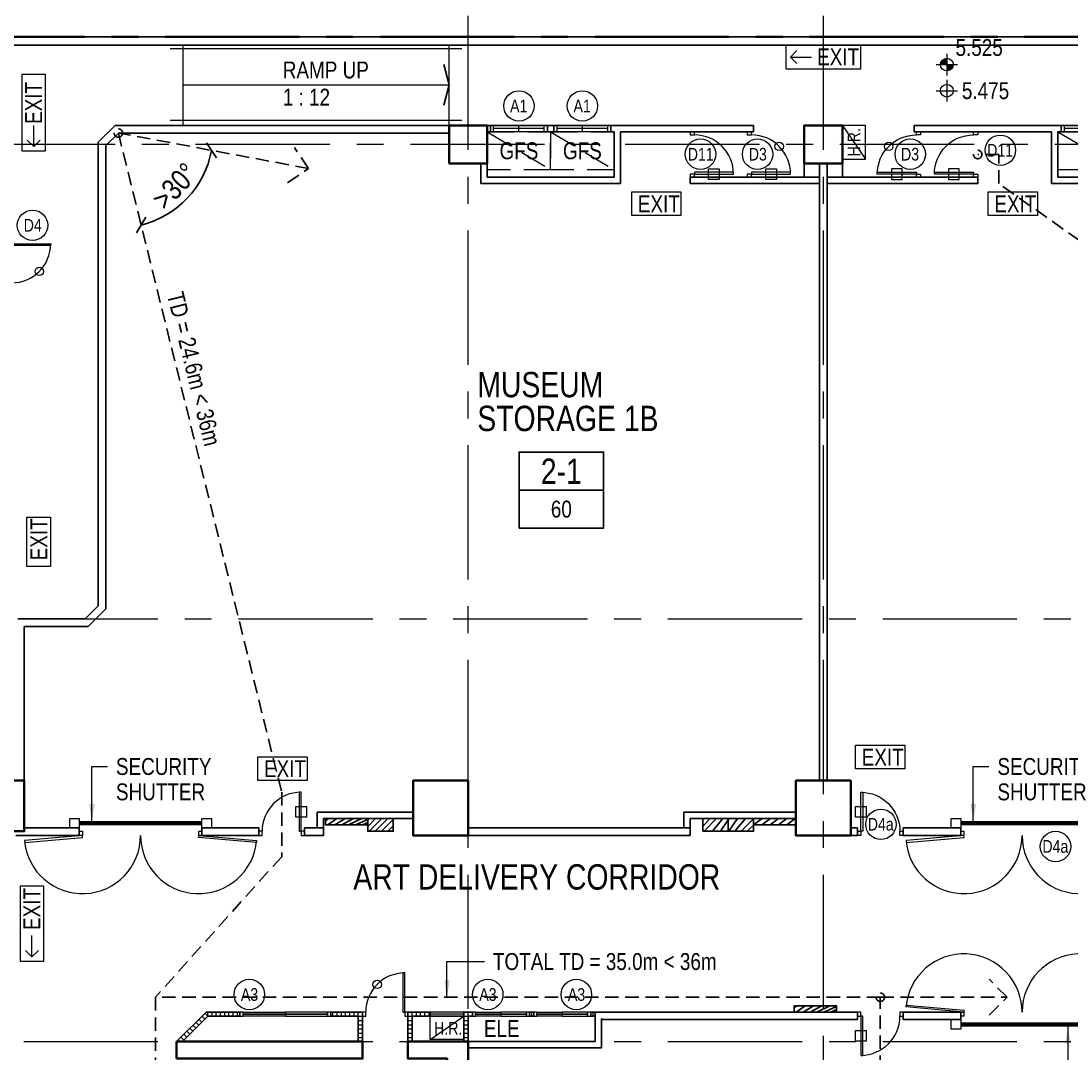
# Model space of a CAD drawing. Header units: millimetres. Extents: x 833576263 to 1668046980, y 817519639 to 1636103653.
# Drawn here: x 834025412 to 834050248, y 818092657 to 818117072 of the extents above; entities that cross this region are included whole.
import ezdxf
from ezdxf.enums import TextEntityAlignment as Align

# ---------------------------------------------------------------- set-up
doc = ezdxf.new("R2010")
doc.units = ezdxf.units.MM
doc.header["$LTSCALE"] = 100
doc.header["$MEASUREMENT"] = 0
for name, pattern in [('R_P_Grid$0$CENTER', [50.800000000000004, 31.75, -6.35, 6.35, -6.35]), ('R_P_LG$0$DASHDOT2', [12.7, 6.35, -3.175, 0, -3.175]), ('R_P_LG$0$HIDDEN', [9.524999999999999, 6.35, -3.175]), ('R_P_LG$0$HIDDEN2', [4.762499999999999, 3.175, -1.5875])]:
    doc.linetypes.add(name, pattern=pattern)
doc.layers.get('Defpoints').update_dxf_attribs({"color": 170})
doc.layers.add('R_P_Grid$0$Defpoints-1', color=5, linetype='Continuous', plot=False)
for name, color, linetype, lineweight in [('R_P_Grid$0$RDA0251', 1, 'R_P_Grid$0$CENTER', 18), ('R_P_Grid$0$RDA0251-LG', 6, 'R_P_Grid$0$CENTER', 18), ('R_P_Grid$0$RDA9101', 2, 'R_P_Grid$0$CENTER', 35), ('R_P_Grid$0$RDA9101_21A', 2, 'R_P_Grid$0$CENTER', 35), ('R_P_Grid$0$RDA9101_P46A', 2, 'R_P_Grid$0$CENTER', 35), ('R_P_LG$0$RDA0321', 7, 'Continuous', 18), ('R_P_LG$0$RDA0322', 1, 'Continuous', 18), ('R_P_LG$0$RDA04011', 4, 'Continuous', 25), ('R_P_LG$0$RDA04031', 3, 'Continuous', 25), ('R_P_LG$0$RDA0504', 4, 'Continuous', 25), ('R_P_LG$0$RDA0506', 7, 'Continuous', 18), ('R_P_LG$0$RDA0621', 7, 'Continuous', 13), ('R_P_LG$0$RDA0624', 7, 'Continuous', 13), ('R_P_LG$0$RDA2202', 3, 'Continuous', 25), ('R_P_LG$0$RDA2203', 11, 'Continuous', 25), ('R_P_LG$0$RDA2301', 7, 'Continuous', 18), ('R_P_LG$0$RDA2401', 1, 'Continuous', 18), ('R_P_LG$0$RDA2804S', 2, 'Continuous', 35), ('R_P_LG$0$RDA3151', 1, 'Continuous', 18), ('R_P_LG$0$RDA3152', 6, 'Continuous', 18), ('R_P_LG$0$RDA5802', 1, 'Continuous', 18), ('R_P_LG$0$RDA7101', 1, 'Continuous', 18)]:
    doc.layers.add(name, color=color, linetype=linetype, lineweight=lineweight)
for name, color, linetype in [('R_P_LG$0$AUDIT_D_170707093042-463', 3, 'Continuous'), ('R_P_LG$0$D-MOE', 6, 'R_P_LG$0$HIDDEN2'), ('R_P_LG$0$I-FURN-B', 1, 'Continuous'), ('X-REF', 7, 'Continuous')]:
    doc.layers.add(name, color=color, linetype=linetype)
doc.styles.add('R_P_LG$0$Arial', font='arial.ttf', dxfattribs={"width": 0.8})
doc.styles.add('R_P_LG$0$Arial_3', font='arial.ttf', dxfattribs={"width": 0.8, "height": 800})
doc.styles.add('R_P_LG$0$romans', font='arial.ttf', dxfattribs={"width": 0.8})
doc.dimstyles.new('R_P_LG$0$M_200LA', dxfattribs={"dimscale": 200, "dimtxt": 2.5, "dimasz": 2, "dimexe": 0.8, "dimexo": 0, "dimgap": 0.75, "dimtad": 1, "dimdec": 0, "dimrnd": 1, "dimzin": 12, "dimdsep": 46, "dimtxsty": 'R_P_LG$0$romans', "dimcen": 2, "dimdle": 1, "dimclrd": 7, "dimclre": 7, "dimclrt": 4, "dimaunit": 1, "dimadec": 3, "dimazin": 0, "dimtfac": 1, "dimtdec": 0, "dimtix": 1, "dimtmove": 2, "dimatfit": 3, "dimfxl": 1, "dimtolj": 1, "dimlwd": 18, "dimlwe": 18, "dimarcsym": 0})
doc.dimstyles.new('R_P_LG$0$M_200MT', dxfattribs={"dimscale": 200, "dimtxt": 2.5, "dimasz": 1.5, "dimexe": 0.8, "dimexo": 0.5, "dimgap": 0.75, "dimtad": 1, "dimdec": 0, "dimrnd": 1, "dimzin": 12, "dimdsep": 46, "dimtxsty": 'R_P_LG$0$romans', "dimblk": 'R_P_LG$0$_Oblique', "dimcen": 2, "dimdle": 0.8, "dimclrd": 7, "dimclre": 7, "dimclrt": 4, "dimaunit": 1, "dimadec": 0, "dimazin": 0, "dimtfac": 1, "dimtdec": 0, "dimtix": 1, "dimtmove": 2, "dimatfit": 3, "dimfxl": 3, "dimfxlon": 1, "dimtolj": 1, "dimarcsym": 0})
pattern_1 = [(45, (0, -7.152557373046875e-07), (-88.38834764831844, 88.38834764831844), [])]

# ---------------------------------------------------------------- blocks, each defined once
blk = doc.blocks.new('R_P_Grid')
at = {"layer": 'R_P_Grid$0$Defpoints-1'}
blk.add_lwpolyline([(834116992.9999999, 818077298.7), (834126573.3750521, 818091401.6999933), (834130473.9999999, 818097143.7), (834143758.4295808, 818116699.7), (833974486.7603672, 818116699.7, 0.05349236090947104), (833969963.9999999, 818084413.7), (833969889.9999999, 818040226.7), (833984641.0001659, 818026699.9998565), (834067586.5298709, 818026987.1087502), (834108001, 818027126.9999999, -0.1498646468250318)], format="xyb", close=True, dxfattribs=at)
at = {"layer": 'R_P_Grid$0$RDA0251'}
for p, q in [((834035989.9999973, 818027660.0333312), (834035989.9999973, 818124763.3666668)), ((834044389.9999969, 818027660.0333312), (834044389.9999969, 818124763.3666668)), ((833964515, 818102926.699993), (834072885.2222219, 818102926.699993)), ((833964515, 818092926.6999927), (834072885.2222219, 818092926.6999927))]:
    blk.add_line(p, q, dxfattribs=at)
at = {"layer": 'R_P_Grid$0$RDA0251-LG'}
blk.add_line((834144477.2703086, 818114151.6999927), (833964515, 818114151.6999927), dxfattribs=at)
at = {"layer": 'R_P_Grid$0$RDA9101', "flags": 128}
blk.add_lwpolyline([(833974486.7603672, 818116699.7, -0.1699638862440265), (834030051.9999999, 818200999.7), (834029850.0000001, 818232686.7), (834045337, 818251945.7), (834236230.0000001, 818252048.7), (834176136, 818164362.7000002), (834143758.4295808, 818116699.7)], format="xyb", dxfattribs=at)
at = {"layer": 'R_P_Grid$0$RDA9101_21A'}
blk.add_lwpolyline([(834116992.9999999, 818077298.7), (834130473.9999999, 818097143.7), (834143758.4295808, 818116699.7), (833974486.7603672, 818116699.7, 0.05349236090947128), (833969963.9999999, 818084413.7), (833969889.9999999, 818040226.7), (833984641.0001659, 818026699.9998565), (834067586.5298709, 818026987.1087501), (834108000.9999999, 818027126.9999999, -0.1498646468251182)], format="xyb", close=True, dxfattribs=at)
at = {"layer": 'R_P_Grid$0$RDA9101_P46A'}
blk.add_lwpolyline([(834116992.9999999, 818077298.7), (834130473.9999999, 818097143.7), (834143758.4295808, 818116699.7), (833974486.7603672, 818116699.7, 0.05349236090947128), (833969963.9999999, 818084413.7), (833969889.9999999, 818040226.7), (833969957.428766, 818008440.0812304, 0.05555362442850548), (834021539.7888343, 818015825.7687982, -0.03327651942992129), (834067877.3898227, 818024578.0024849), (834068728.4179262, 818017529.1904271, 0.01618129998536882), (834046498.63326, 818014112.3536246, 0.157972820587046), (834065282.6574935, 817978992.6243042, 0.1381182971284425), (834075161.0324113, 817973700.7835402, 0.0719948064404726), (834091040.6114165, 817972530.6304362, 0.07237412416829263), (834117284.2883334, 817982913.1773261, -0.01703961620561855), (834113742.37599, 817988285.2386328), (834114198.379233, 817992921.581131, 0.1458815804604409), (834113708.5516616, 817995445.6422848, -0.03651851666338098), (834108440.3618883, 818007620.0929716, -0.1997282370030871), (834109168.6806043, 818019975.8713452, -0.02084519618570019), (834108000.9999999, 818027126.9999999, -0.1498646468251182)], format="xyb", close=True, dxfattribs=at)
blk = doc.blocks.new('R_P_LG$0$LMark-SFL-1')
for p, q in [((4.656612873077393e-10, 1.28000000026077), (4.656612873077393e-10, -1.279999999795109)), ((-1.279999999795109, 0), (1.28000000026077, 0))]:
    blk.add_line(p, q)
blk.add_circle((4.656612873077393e-10, 0), 0.75)
at = {"color": 7, "style": 'R_P_LG$0$romans', "width": 0.8}
blk.add_attdef('SFL', (1.03000000026077, 1.03000000026077), '', height=2, dxfattribs=at)
blk = doc.blocks.new('R_P_LG$0$P46A_Symb_EXIT')
at = {"layer": 'R_P_LG$0$RDA7101'}
for p, q in [((-2.611913008149713, -0.9940047366544604), (-2.611913008149713, 1.805995251983404)), ((-2.611913008149713, 1.805995251983404), (3.199999989476055, 1.805995251983404)), ((3.199999989476055, 1.805995251983404), (3.199999989476055, -0.9940047366544604)), ((3.199999989476055, -0.9940047366544604), (-2.611913008149713, -0.9940047366544604))]:
    blk.add_line(p, q, dxfattribs=at)
at = {"layer": 'R_P_LG$0$RDA7101', "insert": (-1.890231524128467, 1.387825770769268), "char_height": 2, "width": 6.156960000000001, "attachment_point": 1, "style": 'R_P_LG$0$Arial_3'}
blk.add_mtext('EXIT', dxfattribs=at)
blk = doc.blocks.new('R_P_LG$0$_Oblique')
at = {"color": 0, "linetype": 'ByBlock', "lineweight": -2}
blk.add_line((-0.5, -0.5), (0.5, 0.5), dxfattribs=at)
blk = doc.blocks.new('*D632')
at = {"layer": 'Defpoints', "color": 0, "linetype": 'Continuous', "transparency": 16777216}
for p in [(834027714.5584382, 818114421.6999923), (834027714.5584382, 818114421.6999923), (834032213.9456846, 818113582.8786668), (834029022.6974024, 818112601.6279055), (834028447.0332742, 818111448.3511459)]:
    blk.add_point(p, dxfattribs=at)
at = {"layer": 'R_P_LG$0$D-MOE', "color": 7, "linetype": 'Continuous', "lineweight": -2, "transparency": 16777216}
blk.add_arc((834027714.5584382, 818114421.6999923), 2241.403567199194, 283.8390718481371, 349.4395736526662, dxfattribs=at)
at = {"layer": 'R_P_LG$0$D-MOE', "color": 7, "linetype": 'Continuous', "lineweight": -2, "transparency": 16777216, "xscale": 300, "yscale": 300, "zscale": 300}
for p, rotation in [((834029917.9974887, 818114010.9125754), 79.4395736526662), ((834028250.6924213, 818112245.3612542), 193.8390718481371)]:
    blk.add_blockref('R_P_LG$0$_Oblique', p, dxfattribs=dict(at, rotation=rotation))
at = {"layer": 'R_P_LG$0$D-MOE', "color": 4, "linetype": 'Continuous', "transparency": 16777216, "insert": (834029049.3761297, 818113161.1598572), "char_height": 500, "attachment_point": 5, "rotation": 46.63932274995151, "style": 'R_P_LG$0$romans'}
blk.add_mtext('\\A1;>30%%D', dxfattribs=at)
blk = doc.blocks.new('R_P_LG$0$P46A_Door-Passage-Single-Flush - 925 x 2500mm-4332804-LG_F _5_000 Mpd_')
at = {"layer": 'R_P_LG$0$RDA3151'}
for p, q in [((462.499999980256, 981.3499999634922), (417.5000000059605, 981.3499999634922)), ((417.5000000059605, 981.3499999634922), (417.5000000059605, 56.35000000298023)), ((462.499999980256, 56.35000000298023), (462.499999980256, 981.3499999634922)), ((-462.499999980256, 56.35000000298023), (-537.4999999847263, 56.35000000298023)), ((-537.4999999847263, 56.35000000298023), (-537.4999999847263, -43.65000005029142)), ((-462.499999980256, -43.65000005029142), (-462.499999980256, 56.35000000298023)), ((417.5000000059605, 56.35000000298023), (462.499999980256, 56.35000000298023)), ((462.499999980256, 56.35000000298023), (462.499999980256, -43.65000005029142)), ((537.4999999847263, 56.35000000298023), (462.499999980256, 56.35000000298023)), ((537.4999999847263, -43.65000005029142), (537.4999999847263, 56.35000000298023)), ((-537.4999999847263, -43.65000005029142), (-462.499999980256, -43.65000005029142)), ((462.499999980256, -43.65000005029142), (537.4999999847263, -43.65000005029142))]:
    blk.add_line(p, q, dxfattribs=at)
blk.add_arc((462.499999980256, 56.35000000298023), 924.999999960512, 90, 180, dxfattribs=at)
blk = doc.blocks.new('R_P_LG$0$D-925')
at = {"layer": 'R_P_LG$0$RDA3151'}
for points in [[(75.00000000447028, 100.0000000532716), (75.00000000447051, 1025.000000053272), (119.999999978766, 1025.000000053272), (119.9999999787658, 100.0000000532716)], [(0, 100.0000000532716), (75.00000000447028, 100.0000000532716), (75.00000000447028, -1.4210854715202e-14), (0, 0)], [(1075.00000000894, 100.0000000532714), (1075.00000000894, -1.989519660128281e-13), (1000.00000000447, -1.84741111297626e-13), (1000.00000000447, 100.0000000532715)]]:
    blk.add_lwpolyline(points, close=True, dxfattribs=at)
blk.add_arc((75.00000000447028, 100.0000000532716), 925, 0, 90, dxfattribs=at)
blk = doc.blocks.new('R_P_LG$0$LMark-FFL-1')
h = blk.add_hatch(color=256)
h.paths.add_polyline_path([(0, 0.75, 0.4142135623730951), (-0.75, 0), (3.637978807091713e-12, 7.275957614183426e-12)])
h.paths.add_polyline_path([(0.75, 0), (0, 0), (0, -0.75, 0.4142135623730951)])
for p, q in [((0, 1.279999999998836), (0, -1.279999999998836)), ((-1.280000000002474, 0), (1.279999999998836, 0))]:
    blk.add_line(p, q)
blk.add_circle((0, 0), 0.75)
at = {"color": 7, "style": 'R_P_LG$0$romans', "width": 0.8}
blk.add_attdef('FFL', (1.029999999998836, 1.029999999998836), '', height=2, dxfattribs=at)
blk = doc.blocks.new('R_P_LG$0$P46A_FS_Gas_Flooding_System_Cylinder - P46A_FS_Gas_Flooding_System_Cylinder-V133-LG_F _5_000 Mpd_')
at = {"layer": 'R_P_LG$0$RDA5802', "linetype": 'R_P_LG$0$HIDDEN'}
blk.add_line((-750, 0), (750, -900), dxfattribs=at)
blk.add_lwpolyline([(750, -900), (-750, -900), (-750, 0), (750, 0)], close=True, dxfattribs=at)
blk = doc.blocks.new('R_P_LG$0$P46A_DOOR_Access Panel_Double_Leaf - _600_600_ x 2100 _ 350 Curb-5988729-LG_F _5_000 Mpd_')
at = {"layer": 'R_P_LG$0$RDA3151'}
for p, q in [((-675, 75), (675, 75)), ((-600, 75), (-600, -75)), ((-600, 0), (600, 0)), ((0, 75), (0, -75)), ((600, 75), (600, -75)), ((-675, -75), (675, -75))]:
    blk.add_line(p, q, dxfattribs=at)
blk = doc.blocks.new('R_P_LG$0$P46A_Door-Passage-Single-Flush - 925 x 2500mm-4332675-LG_F _5_000 Mpd_')
at = {"layer": 'R_P_LG$0$RDA3151'}
for p, q in [((462.499999980256, 981.3499999634922), (417.5000000059605, 981.3499999634922)), ((417.5000000059605, 981.3499999634922), (417.5000000059605, 56.35000000298023)), ((462.499999980256, 56.35000000298023), (462.499999980256, 981.3499999634922)), ((-462.499999980256, 56.35000000298023), (-537.4999999847263, 56.35000000298023)), ((-537.4999999847263, 56.35000000298023), (-537.4999999847263, -43.65000005029142)), ((-462.499999980256, -43.65000005029142), (-462.499999980256, 56.35000000298023)), ((417.5000000059605, 56.35000000298023), (462.499999980256, 56.35000000298023)), ((462.499999980256, 56.35000000298023), (462.499999980256, -43.65000005029142)), ((537.4999999847263, 56.35000000298023), (462.499999980256, 56.35000000298023)), ((537.4999999847263, -43.65000005029142), (537.4999999847263, 56.35000000298023)), ((-537.4999999847263, -43.65000005029142), (-462.499999980256, -43.65000005029142)), ((462.499999980256, -43.65000005029142), (537.4999999847263, -43.65000005029142))]:
    blk.add_line(p, q, dxfattribs=at)
blk.add_arc((462.499999980256, 56.35000000298023), 924.999999960512, 90, 180, dxfattribs=at)
blk = doc.blocks.new('R_P_LG$0$AP_600_600')
at = {"layer": 'R_P_LG$0$RDA3151'}
for points in [[(0, 0), (75.0000000044704, 0), (75.0000000044704, 100.0000000532716), (0, 100.0000000532716)], [(75.0000000044704, 50.00000002663582), (75.0000000044704, 100.0000000532716), (675.0000000581146, 100.0000000532715), (675.0000000581146, 50.00000002663571)], [(75.0000000044704, 0), (75.0000000044704, 50.00000002663582), (675.0000000581146, 50.00000002663571), (675.0000000581146, -1.13686837721616e-13)], [(1275.000000111759, 50.00000002663582), (1275.000000111759, 100.0000000532716), (675.0000000581146, 100.0000000532715), (675.0000000581146, 50.00000002663571)], [(1275.000000111759, 0), (1275.000000111759, 50.00000002663582), (675.0000000581146, 50.00000002663571), (675.0000000581146, -1.13686837721616e-13)], [(1275.000000058114, -1.13686837721616e-13), (1350.000000062585, -1.13686837721616e-13), (1350.000000062585, 100.0000000532715), (1275.000000058114, 100.0000000532715)]]:
    blk.add_lwpolyline(points, close=True, dxfattribs=at)
blk = doc.blocks.new('R_P_LG$0$DD_1375-1375')
at = {"layer": 'R_P_LG$0$RDA3151'}
for points in [[(0, -100.0000000532716), (0, 0), (75.0000000044704, 0), (75.0000000044704, -100.0000000532716)], [(2900.00000000894, -100.0000000532716), (2825.00000000447, -100.0000000532716), (2825.00000000447, 0), (2900.00000000894, 0)], [(75.00000000447017, -100.0000000532718), (-1294.767709827889, -219.8391463274708), (-1290.845701406484, -264.667907715993), (78.92200842587454, -144.828761441794)], [(2825.00000000447, -100.0000000532718), (4194.767709836829, -219.8391463274708), (4190.845701415425, -264.667907715993), (2821.077991583066, -144.828761441794)]]:
    blk.add_lwpolyline(points, close=True, dxfattribs=at)
for centre, start, end in [((75.0000000044704, -100.0000000532716), 185, 0), ((2825.00000000447, -100.0000000532716), 180, 355)]:
    blk.add_arc(centre, 1374.999999956042, start, end, dxfattribs=at)
blk = doc.blocks.new('R_P_LG')
at = {"layer": 'R_P_LG$0$I-FURN-B'}
h = blk.add_hatch(dxfattribs=at)
h.set_pattern_fill('ANSI31', color=256, scale=1000)
h.set_pattern_definition(pattern_1)
h.paths.add_polyline_path([(834033615.0000001, 818098201.6999917), (834033615.0000001, 818098051.6999917), (834032615.0000001, 818098051.6999917), (834032615.0000001, 818098201.6999917)])
h = blk.add_hatch(dxfattribs=at)
h.set_pattern_fill('ANSI31', color=256, scale=1000)
h.set_pattern_definition(pattern_1)
h.paths.add_polyline_path([(834034215.0000001, 818098201.6999917), (834034215.0000001, 818097901.6999917), (834033615.0000001, 818097901.6999917), (834033615.0000001, 818098201.6999917)])
h = blk.add_hatch(dxfattribs=at)
h.set_pattern_fill('ANSI31', color=256, scale=1000)
h.set_pattern_definition(pattern_1)
h.paths.add_polyline_path([(834041539.9999968, 818097901.6999923), (834041539.9999968, 818098201.6999923), (834042139.9999968, 818098201.6999923), (834042139.9999968, 818097901.6999923)])
h = blk.add_hatch(dxfattribs=at)
h.set_pattern_fill('ANSI31', color=256, scale=1000)
h.set_pattern_definition(pattern_1)
h.paths.add_polyline_path([(834042139.9999968, 818098201.6999923), (834042139.9999968, 818097901.6999923), (834042739.9999968, 818097901.6999923), (834042739.9999968, 818098201.6999923)])
h = blk.add_hatch(dxfattribs=at)
h.set_pattern_fill('ANSI31', color=256, scale=1000)
h.set_pattern_definition(pattern_1)
h.paths.add_polyline_path([(834042739.9999968, 818098201.6999923), (834042739.9999968, 818098051.6999923), (834043739.9999968, 818098051.6999923), (834043739.9999968, 818098201.6999923)])
h = blk.add_hatch(dxfattribs=at)
h.set_pattern_fill('ANSI31', color=256, scale=1000)
h.set_pattern_definition([(45, (160, -7.152557373046875e-07), (-88.38834764831844, 88.38834764831844), [])])
h.paths.add_polyline_path([(834043699.9999968, 818093626.6999917), (834043699.9999968, 818093776.6999917), (834044699.9999968, 818093776.6999917), (834044699.9999968, 818093626.6999917)])
at = {"layer": 'R_P_LG$0$RDA0621'}
h = blk.add_hatch(dxfattribs=at)
h.set_pattern_fill('_USER', color=256, scale=100, double=1, pattern_type=0)
h.set_pattern_definition([(45.00000000569183, (834029831.4213564, 818093526.6999924), (-70.71067812567922, 70.71067811163027), []), (135.0000000056918, (834029831.4213564, 818093526.6999924), (-70.71067811163029, -70.71067812567921), [])])
h.paths.add_polyline_path([(834029789.9999992, 818093626.6999917), (834029090.0000008, 818092926.6999933), (834029231.4213569, 818092926.6999933), (834029831.421356, 818093526.6999922)])
h = blk.add_hatch(dxfattribs=at)
h.set_pattern_fill('_USER', color=256, scale=100, double=1, pattern_type=0)
h.set_pattern_definition([(0, (834029831.4213561, 818093526.6999923), (0, 100), []), (90, (834029831.4213561, 818093526.6999923), (-100, 6.123233995736766e-15), [])])
h.paths.add_polyline_path([(834030590.0000013, 818093626.6999922), (834030529.9999968, 818093626.699992), (834029789.9999993, 818093626.6999917), (834029831.4213561, 818093526.6999923), (834030590.0000013, 818093526.6999923)])
h = blk.add_hatch(dxfattribs=at)
h.set_pattern_fill('_USER', color=256, scale=100, double=1, pattern_type=0)
h.set_pattern_definition([(0, (834032690.0000014, 818093526.6999922), (0, 100), []), (90, (834032690.0000014, 818093526.6999922), (-100, 6.123233995736766e-15), [])])
h.paths.add_polyline_path([(834033490.0000013, 818093626.6999923), (834032740.0000014, 818093626.6999921), (834032740.0000014, 818093526.6999922), (834033390.0000014, 818093526.6999922), (834033390.0000015, 818092926.6999924), (834033490.0000014, 818092926.6999924)])
h = blk.add_hatch(dxfattribs=at)
h.set_pattern_fill('_USER', color=256, scale=100, double=1, pattern_type=0)
h.set_pattern_definition([(0, (834034565.0000015, 818093526.609385), (0, 100), []), (90, (834034565.0000015, 818093526.609385), (-100, 6.123233995736766e-15), [])])
h.paths.add_polyline_path([(834035090.000027, 818093626.6093851), (834034565.0000014, 818093626.6999924), (834034565.0000014, 818092926.6999924), (834034665.0000015, 818092926.6999924), (834034665.0000015, 818093526.609385), (834035090.000027, 818093526.6093853)])
h = blk.add_hatch(dxfattribs=at)
h.set_pattern_fill('_USER', color=256, scale=100, double=1, pattern_type=0)
h.set_pattern_definition([(0, (834035990.0000001, 818093526.6999925), (0, 100), []), (90, (834035990.0000001, 818093526.6999925), (-100, 6.123233995736766e-15), [])])
h.paths.add_polyline_path([(834035890.0000001, 818093626.6999927), (834036090.0000002, 818093626.6999924), (834036090.0000002, 818093526.6999924), (834035990.0000001, 818093526.6999925), (834035990.0000001, 818092926.6999935), (834035890.0000001, 818092926.6999935)])
at = {"layer": 'R_P_LG$0$RDA0624', "lineweight": 18}
h = blk.add_hatch(dxfattribs=at)
h.set_pattern_fill('DOTS', color=4, scale=90, angle=45, style=0)
h.set_pattern_definition([(45, (0, 0), (-50.51394068101398, 151.541822043042), [0, -142.875])])
edge = h.paths.add_edge_path()
edge.add_arc((834065389.9999963, 818020126.6999962), 13000.00000263652, 75.00000000414259, 89.9999999952714)
edge.add_line((834065389.9999974, 818033126.6999989), (833989233.5976833, 818033126.7000066))
edge.add_arc((833989233.597684, 818040126.7000055), 6999.999998927116, 227.4784739362417, 269.9999999941455, ccw=False)
edge.add_line((833984502.527596, 818034967.5357507), (833978583.9299077, 818040395.0234413))
edge.add_arc((833983314.9999862, 818045554.1876857), 6999.999984888378, 180, 227.4784739363992, ccw=False)
edge.add_line((833976315.0000013, 818045554.1876857), (833976315.0000013, 818098726.7000034))
edge.add_arc((833983314.976107, 818098726.709901), 6999.976105696999, 115.8417149994728, 180.0000810131503, ccw=False)
edge.add_line((833980263.7812061, 818105026.6999928), (834002230.1033152, 818105026.6999928))
edge.add_line((834002230.1033152, 818105026.6999928), (834002230.413197, 818116699.7000031))
edge.add_line((834002230.413197, 818116699.7000031), (833958315.0000013, 818116699.7000031))
edge.add_line((833958315.0000013, 818116699.7000031), (833958315.0000013, 818110699.7000031))
edge.add_line((833958315.0000013, 818110699.7000031), (833963315.0000012, 818110699.7000031))
edge.add_arc((833963315.0000015, 818103699.7000035), 6999.999999642372, -2.9272086976561695e-09, 90.00000000292721, ccw=False)
edge.add_line((833970315.0000012, 818103699.7000031), (833970315.0000012, 818045554.1876926))
edge.add_arc((833983315.0000013, 818045554.1876926), 13000.00000011921, 180, 227.4784739345236)
edge.add_line((833974528.726979, 818035972.8826468), (833980447.3246655, 818030545.3949575))
edge.add_arc((833989233.5976875, 818040126.7000029), 12999.99999955266, 227.4784739342649, 269.9999999989492)
edge.add_line((833989233.5976872, 818027126.7000034), (834065245.1822366, 818027126.700002))
edge.add_arc((834065245.1822366, 818019026.6999972), 8100.000004768372, 75.00000000437308, 90, ccw=False)
edge.add_line((834067341.6165025, 818026850.6991949), (834090782.7578804, 818020569.6642944))
edge.add_arc((834094147.4054662, 818033126.7000366), 13000.00000035616, 255.0000000030815, 269.9999999994746)
edge.add_line((834094147.4054661, 818020126.7000363), (834118759.2740967, 818020126.7000363))
edge.add_arc((834118759.2740966, 818033126.7000384), 13000.00000214577, 270.0000000005253, 282.2616543713316)
edge.add_line((834121520.1678634, 818020423.256975), (834124956.9902881, 818021170.1963334))
edge.add_arc((834126677.2394812, 818013254.9741181), 8100.000000232277, 20.44433993465998, 102.2616543725735, ccw=False)
edge.add_arc((834190761.176432, 818035930.6960492), 59878.77763876336, 183.6705173323146, 199.3563955367698, ccw=False)
edge.add_line((834131005.2285776, 818032097.3283995), (834127870.7181177, 818029996.4247496))
edge.add_line((834127870.7181177, 818029996.4247496), (834126362.9837276, 818029715.8154355))
edge.add_arc((834117071.8822508, 818047426.7000369), 20000.00000036203, 270.00000000068303, 297.68143099358963, ccw=False)
edge.add_line((834117071.882251, 818027426.7000365), (834089164.086918, 818027426.7000363))
edge.add_arc((834089164.0869178, 818033426.7000366), 6000.000000357628, 255.000000005385, 270.0000000022767, ccw=False)
edge.add_line((834087611.1726476, 818027631.1450784), (834068754.6475824, 818032683.7357408))
at = {"layer": 'R_P_LG$0$D-MOE'}
for points in [[(834032213.9456844, 818113582.8786668), (834027714.5584383, 818114421.6999924)], [(834027714.5584383, 818114421.6999924), (834031577.5000002, 818098826.6999924), (834031577.5000002, 818097301.6999923), (834028590, 818093976.699992), (834028590, 818091991.6999749), (834029090, 818091991.6999749)], [(834031717.1107079, 818113246.493461), (834032213.9456844, 818113582.8786666), (834031877.560479, 818114079.7136431)], [(834069889.9999969, 818098121.6999925), (834048539.9999967, 818113226.6999924), (834048539.9999967, 818113914.1999925), (834048039.9999967, 818113914.1999925)], [(834048313.2359285, 818093552.4359229), (834048737.4999979, 818093976.6999912), (834048313.2359296, 818094400.9640607)], [(834035989.9999971, 818082756.6999893), (834045737.4999974, 818092276.6999928), (834045737.4999974, 818093976.699992), (834028590, 818093976.699992), (834028590, 818091991.6999749), (834029090, 818091991.6999749)], [(834045737.4999974, 818093976.699992), (834048737.4999979, 818093976.6999912)]]:
    blk.add_lwpolyline(points, dxfattribs=at)
for centre in [(834027714.5584383, 818114421.6999924), (834048039.9999967, 818113914.1999925), (834045737.4999974, 818093976.699992)]:
    blk.add_circle(centre, 100, dxfattribs=at)
at = {"layer": 'R_P_LG$0$I-FURN-B'}
for points in [[(834033615.0000001, 818098201.6999917), (834033615.0000001, 818098051.6999917), (834032615.0000001, 818098051.6999917), (834032615.0000001, 818098201.6999917)], [(834034215.0000001, 818098201.6999917), (834034215.0000001, 818097901.6999917), (834033615.0000001, 818097901.6999917), (834033615.0000001, 818098201.6999917)], [(834041539.9999968, 818097901.6999923), (834041539.9999968, 818098201.6999923), (834042139.9999968, 818098201.6999923), (834042139.9999968, 818097901.6999923)], [(834042139.9999968, 818098201.6999923), (834042139.9999968, 818097901.6999923), (834042739.9999968, 818097901.6999923), (834042739.9999968, 818098201.6999923)], [(834042739.9999968, 818098201.6999923), (834042739.9999968, 818098051.6999923), (834043739.9999968, 818098051.6999923), (834043739.9999968, 818098201.6999923)], [(834043699.9999968, 818093626.6999917), (834043699.9999968, 818093776.6999917), (834044699.9999968, 818093776.6999917), (834044699.9999968, 818093626.6999917)]]:
    blk.add_lwpolyline(points, close=True, dxfattribs=at)
at = {"layer": 'R_P_LG$0$RDA0504', "color": 4}
blk.add_line((834037192.4156219, 818105974.5688732), (834039192.4156219, 818105974.5688723), dxfattribs=at)
blk.add_lwpolyline([(834037192.4156219, 818105074.5688732), (834039192.4156219, 818105074.5688732), (834039192.4156219, 818106874.5688732), (834037192.4156219, 818106874.5688732)], close=True, dxfattribs=at)
at = {"layer": 'R_P_LG$0$RDA0506'}
for centre in [(834037189.9999969, 818115061.6999931), (834038689.999997, 818115061.6999931), (834048576.7957191, 818114013.8831037), (834041484.180312, 818113920.357639), (834042834.1803119, 818113920.357639), (834046445.8196815, 818113920.3576381), (834025684.2974074, 818112238.2786365), (834045751.8172517, 818098066.6999925), (834049882.1320314, 818097541.6999924), (834030812.607323, 818094040.9219227), (834036451.9999968, 818094040.9219227), (834038546.9999968, 818094040.9219227)]:
    blk.add_circle(centre, 359.9999999999997, dxfattribs=at)
at = {"layer": 'R_P_LG$0$RDA0621'}
for p, q in [((834037490.0000002, 818093626.6999924), (834037490.0000002, 818093526.6999924)), ((834038940.0000004, 818093626.6999925), (834038940.0000004, 818093526.6999925))]:
    blk.add_line(p, q, dxfattribs=at)
at = {"layer": 'R_P_LG$0$RDA2202'}
for p, q in [((834143758.4295807, 818116699.6999998), (834008274.4840939, 818116699.6999998)), ((834143380.7881936, 818116499.6999999), (834008289.9999976, 818116499.6999999)), ((834027639.9999971, 818114601.6999925), (834027239.9999973, 818114201.699993)), ((834027419.9999973, 818114127.1415516), (834027714.5584383, 818114421.6999924)), ((834035539.9999971, 818114601.6999925), (834027639.9999971, 818114601.6999925)), ((834027714.5584383, 818114421.6999924), (834035539.9999971, 818114421.6999924)), ((834036514.9999969, 818114601.6999933), (834036439.999997, 818114601.6999931)), ((834036439.9999971, 818114451.6999931), (834036514.9999969, 818114451.6999931)), ((834036514.9999969, 818114451.6999931), (834036514.9999969, 818114601.6999933)), ((834038014.999997, 818114601.6999933), (834037864.9999969, 818114601.6999933)), ((834037864.9999969, 818114601.6999933), (834037864.9999969, 818114451.6999931)), ((834037864.9999969, 818114451.6999931), (834038014.999997, 818114451.6999931)), ((834038014.999997, 818114451.6999931), (834038014.999997, 818114601.6999933)), ((834042739.9999967, 818114601.6999933), (834039364.999997, 818114601.6999933)), ((834039364.999997, 818114601.6999933), (834039364.999997, 818114451.6999931)), ((834039364.999997, 818114451.6999931), (834039439.9999971, 818114451.6999931)), ((834039439.9999971, 818114451.6999931), (834039439.9999971, 818113376.6999925)), ((834039589.9999971, 818113226.6999925), (834039589.9999971, 818114451.6999931)), ((834039589.9999971, 818114451.6999931), (834042739.9999967, 818114451.6999931)), ((834042739.9999967, 818114601.6999923), (834042739.9999967, 818114451.6999924)), ((834050014.9999973, 818114601.6999931), (834046539.9999968, 818114601.6999931)), ((834046539.9999968, 818114601.6999923), (834046539.9999968, 818114451.699993)), ((834046539.9999968, 818114451.699993), (834049789.9999976, 818114451.699993)), ((834049789.9999976, 818114451.699993), (834049789.9999976, 818113226.6999925)), ((834049939.9999976, 818114451.699993), (834050014.9999973, 818114451.699993)), ((834049939.9999976, 818113376.6999924), (834049939.9999976, 818114451.699993)), ((834050014.9999973, 818114451.699993), (834050014.9999973, 818114601.6999931)), ((834027239.9999973, 818114201.699993), (834027239.9999973, 818103238.832027)), ((834027419.9999973, 818103164.2735858), (834027419.9999973, 818114127.1415516)), ((834036289.9999971, 818113701.6999931), (834036289.9999971, 818113226.6999925)), ((834036439.999997, 818113701.6999933), (834036439.9999971, 818113376.6999925)), ((834043939.9999985, 818113376.6999933), (834043939.9999985, 818113701.6999931)), ((834044299.9999985, 818113701.6999931), (834044299.9999985, 818099101.699993)), ((834044479.9999985, 818099101.699993), (834044479.9999985, 818113701.6999931)), ((834044839.9999983, 818113376.6999933), (834044839.9999983, 818113701.6999931)), ((834036439.9999971, 818113376.6999925), (834039439.9999971, 818113376.6999925)), ((834044299.9999985, 818113376.6999933), (834041239.9999968, 818113376.6999934)), ((834041239.9999968, 818113376.6999934), (834041239.9999968, 818113226.6999933)), ((834048039.9999967, 818113376.6999934), (834044479.9999983, 818113376.6999933)), ((834048039.9999967, 818113226.6999925), (834048039.9999967, 818113376.6999925)), ((834054439.9999968, 818113376.6999924), (834049939.9999976, 818113376.6999924)), ((834036289.9999971, 818113226.6999925), (834039589.9999971, 818113226.6999925)), ((834041239.9999968, 818113226.6999933), (834044299.9999985, 818113226.6999933)), ((834044479.9999985, 818113226.6999933), (834048039.9999967, 818113226.6999933)), ((834049789.9999976, 818113226.6999925), (834054589.9999967, 818113226.6999925)), ((834027239.9999973, 818103238.832027), (834026927.8679627, 818102926.6999928)), ((834027002.426404, 818102746.6999928), (834027419.9999973, 818103164.2735858)), ((834026927.8679627, 818102926.6999928), (834025339.9999998, 818102926.6999928)), ((834025489.9999998, 818099101.6999933), (834025489.9999998, 818102746.6999928)), ((834025489.9999998, 818102746.6999928), (834027002.426404, 818102746.6999928)), ((834034689.9999971, 818098351.6999923), (834032414.9999971, 818098351.6999923)), ((834032414.9999971, 818098351.6999923), (834032414.9999971, 818097981.6999922)), ((834043739.9999968, 818098351.6999923), (834041089.9999967, 818098351.6999922)), ((834041089.9999968, 818098351.6999921), (834041089.9999967, 818097981.6999922)), ((834026790.0000002, 818097981.6999923), (834025489.9999998, 818097981.6999923)), ((834026790.0000002, 818097801.6999923), (834026790.0000002, 818097981.6999923)), ((834029690.0000001, 818097981.6999923), (834029690.0000001, 818097801.6999923)), ((834031040.000003, 818097981.6999923), (834029690.0000001, 818097981.6999923)), ((834031040.000003, 818097801.6999923), (834031040.000003, 818097981.6999922)), ((834032564.9999971, 818097981.6999922), (834032115.0000002, 818097981.6999923)), ((834032115.0000001, 818097801.6999923), (834032115.0000001, 818097981.6999922)), ((834034689.9999971, 818098201.6999923), (834032564.9999971, 818098201.6999923)), ((834032564.9999971, 818098201.6999923), (834032564.9999971, 818097801.6999923)), ((834041239.9999967, 818097981.6999923), (834035989.9999971, 818097981.6999923)), ((834043739.9999968, 818098201.6999923), (834041239.9999968, 818098201.6999922)), ((834041239.9999968, 818098201.6999922), (834041239.9999967, 818097801.6999924)), ((834045199.9999973, 818097981.6999923), (834045039.9999968, 818097981.6999923)), ((834045199.9999973, 818097801.6999923), (834045199.9999973, 818097981.6999923)), ((834046274.9999962, 818097801.6999925), (834046274.9999961, 818097981.6999927)), ((834047639.9999969, 818097981.6999925), (834046274.999996, 818097981.6999927)), ((834047639.9999969, 818097981.6999927), (834047639.999997, 818097801.6999927)), ((834025289.9999996, 818097801.6999923), (834026790.0000002, 818097801.6999923)), ((834029690.0000001, 818097801.6999923), (834031040.000003, 818097801.6999923)), ((834032115.0000002, 818097801.6999923), (834032564.9999971, 818097801.6999923)), ((834035989.9999971, 818097801.6999923), (834041239.9999967, 818097801.6999923)), ((834045039.9999968, 818097801.6999923), (834045199.9999973, 818097801.6999923)), ((834046274.999996, 818097801.6999927), (834047639.999997, 818097801.6999927)), ((834045199.9999973, 818093626.6999924), (834038990.0000002, 818093626.6999924)), ((834038990.0000002, 818093626.6999925), (834038990.0000002, 818092926.6999933)), ((834045199.9999973, 818093446.6999924), (834045199.9999973, 818093626.6999924)), ((834046274.9999973, 818093626.6999924), (834047639.9999969, 818093626.6999924)), ((834046274.9999973, 818093446.6999924), (834046274.9999973, 818093626.6999924)), ((834047639.9999969, 818093626.6999924), (834047639.9999969, 818093446.6999924)), ((834039140.0000004, 818092776.6999933), (834039140.0000004, 818093476.6999925)), ((834039140.0000004, 818093446.6999924), (834045199.9999973, 818093446.6999924)), ((834047639.9999969, 818093446.6999924), (834046274.9999973, 818093446.6999924)), ((834030379.9999969, 818092926.6999924), (834030529.9999969, 818092926.6999924)), ((834038990.0000002, 818092926.6999933), (834035990.0000001, 818092926.6999931)), ((834035990.0000001, 818092776.6999933), (834039140.0000004, 818092776.6999933))]:
    blk.add_line(p, q, dxfattribs=at)
at = {"layer": 'R_P_LG$0$RDA2203'}
for p, q in [((834029090.0000001, 818092926.6999924), (834029789.9999993, 818093626.6999917)), ((834029231.421357, 818092926.6999931), (834029831.4213561, 818093526.6999923)), ((834030590.0000013, 818093626.6999923), (834029789.9999993, 818093626.6999917)), ((834030590.0000013, 818093526.6999923), (834029831.4213561, 818093526.6999923)), ((834030529.9999968, 818093626.699992), (834030590.0000013, 818093626.6999922)), ((834030590.0000013, 818093626.6999922), (834030590.0000013, 818093526.6999922)), ((834033490.0000013, 818093626.6999923), (834032740.0000014, 818093626.6999922)), ((834032740.0000014, 818093526.6999922), (834032740.0000014, 818093626.6999921)), ((834032740.0000014, 818093526.6999922), (834033390.0000014, 818093526.6999922)), ((834033390.0000014, 818093526.6999922), (834033390.0000014, 818092926.6999917)), ((834033490.0000014, 818092926.6999917), (834033490.0000014, 818093626.6999923)), ((834035090.0000272, 818093626.6999925), (834034565.0000013, 818093626.6999924)), ((834034565.0000014, 818093626.6999924), (834034565.0000014, 818092926.6999917)), ((834034665.0000015, 818093526.6999924), (834035090.000027, 818093526.6999924)), ((834034665.0000014, 818092926.6999917), (834034665.0000015, 818093526.6999924)), ((834035090.0000271, 818093626.6999925), (834035090.000027, 818093526.6999925)), ((834035890, 818093626.6999924), (834035890.0000001, 818092926.6999931)), ((834036090.0000004, 818093626.6999923), (834035890, 818093626.6999924)), ((834035990.0000001, 818092926.6999931), (834035990.0000001, 818093526.6999925)), ((834035990.0000001, 818093526.6999925), (834036090.0000002, 818093526.6999925)), ((834036090.0000002, 818093526.6999925), (834036090.0000002, 818093626.6999923)), ((834037540.0000002, 818093626.6999924), (834037440.0000002, 818093626.6999923)), ((834037440.0000004, 818093526.6999925), (834037440.0000002, 818093626.6999923)), ((834037440.0000005, 818093526.6999925), (834037540.0000001, 818093526.6999925)), ((834037540.0000002, 818093526.6999925), (834037540.0000002, 818093626.6999924)), ((834038990.0000002, 818093626.6999925), (834038890.0000005, 818093626.6999925)), ((834038890.0000004, 818093526.6999925), (834038890.0000004, 818093626.6999924)), ((834038890.0000005, 818093526.6999925), (834038990.0000002, 818093526.6999925))]:
    blk.add_line(p, q, dxfattribs=at)
at = {"layer": 'R_P_LG$0$RDA2301'}
for p, q in [((834036514.9999969, 818114601.6999933), (834037864.9999969, 818114601.6999933)), ((834037864.9999969, 818114451.6999931), (834036514.9999969, 818114451.6999931)), ((834038014.999997, 818114601.6999933), (834039364.999997, 818114601.6999933)), ((834039364.999997, 818114451.6999931), (834038014.999997, 818114451.6999931)), ((834050014.9999973, 818114601.6999931), (834051364.9999973, 818114601.6999931)), ((834051364.9999973, 818114451.699993), (834050014.9999973, 818114451.699993))]:
    blk.add_line(p, q, dxfattribs=at)
at = {"layer": 'R_P_LG$0$RDA2401'}
for p, q in [((834035839.9999956, 818116409.6999999), (834028939.9999956, 818116409.6999999)), ((834029239.9999955, 818116499.6999999), (834029239.9999955, 818114601.6999923)), ((834035539.9999956, 818114601.6999923), (834035539.9999956, 818116499.6999999)), ((834029239.9999955, 818115563.1999961), (834035539.9999956, 818115563.1999961)), ((834035839.9999956, 818114716.6999923), (834028939.9999956, 818114716.6999923))]:
    blk.add_line(p, q, dxfattribs=at)
at = {"layer": 'R_P_LG$0$RDA2401', "color": 3, "lineweight": 25}
for q in [(834035410.590473, 818116046.1629092), (834035410.590473, 818115080.2370831)]:
    blk.add_line((834035539.9999956, 818115563.1999961), q, dxfattribs=at)
at = {"layer": 'R_P_LG$0$RDA2804S'}
for points in [[(834036439.999997, 818114601.6999931), (834035539.9999971, 818114601.6999931), (834035539.9999971, 818113701.6999931), (834036439.999997, 818113701.6999931)], [(834043939.9999968, 818113701.6999931), (834044839.9999967, 818113701.6999931), (834044839.9999967, 818114601.6999931), (834043939.9999968, 818114601.6999931)], [(834025489.9999998, 818099101.6999933), (834024289.9999999, 818099101.6999933), (834024289.9999999, 818097901.6999934), (834025489.9999998, 818097901.6999934)], [(834035989.9999971, 818099101.699993), (834034689.9999971, 818099101.699993), (834034689.9999971, 818097801.699993), (834035989.9999971, 818097801.699993)], [(834045039.9999968, 818099101.699993), (834043739.9999968, 818099101.699993), (834043739.9999968, 818097801.699993), (834045039.9999968, 818097801.699993)], [(834029090.0000001, 818092526.6999933), (834033490.0000014, 818092526.6999933), (834033490.0000014, 818092926.6999931), (834029090.0000001, 818092926.6999931)], [(834034565.0000014, 818092926.699993), (834034565.0000014, 818092526.6999931), (834035489.9999971, 818092526.6999933), (834035489.9999971, 818084126.6999931), (834035989.9999971, 818084126.6999931), (834035989.9999971, 818092926.6999931)]]:
    blk.add_lwpolyline(points, close=True, dxfattribs=at)
at = {"layer": 'R_P_LG$0$RDA3151'}
for p, q in [((834035890.0000272, 818093626.6999925), (834035090.0000271, 818093626.6999925)), ((834035890.0000272, 818093576.6999925), (834035090.0000271, 818093576.6999925)), ((834035890.0000272, 818093526.6999925), (834035090.0000271, 818093526.6999925))]:
    blk.add_line(p, q, dxfattribs=at)
for points in [[(834041676.0294083, 818113325.2294061), (834041676.0294083, 818113578.1705835), (834041928.9705857, 818113578.1705835), (834041928.9705857, 818113325.2294061)], [(834043026.0294082, 818113325.2294061), (834043026.0294082, 818113578.1705835), (834043278.9705856, 818113578.1705835), (834043278.9705856, 818113325.2294061)], [(834046253.9705852, 818113325.2294053), (834046253.9705852, 818113578.1705827), (834046001.0294079, 818113578.1705827), (834046001.0294079, 818113325.2294053)], [(834047603.9705851, 818113325.2294053), (834047603.9705851, 818113578.1705827), (834047351.0294077, 818113578.1705827), (834047351.0294077, 818113325.2294053)], [(834031913.5294114, 818098237.7294036), (834031913.5294114, 818098490.6705811), (834032166.4705888, 818098490.670581), (834032166.4705888, 818098237.7294036)], [(834045148.5294086, 818098237.7294036), (834045148.5294086, 818098490.6705811), (834045401.470586, 818098490.670581), (834045401.470586, 818098237.7294036)], [(834030590.0000013, 818093526.6999922), (834030665.0000013, 818093526.6999922), (834030665.0000013, 818093626.6999922), (834030590.0000013, 818093626.6999922)], [(834030665.0000013, 818093576.6999922), (834030665.0000013, 818093626.6999922), (834031665.0000013, 818093626.6999922), (834031665.0000013, 818093576.6999922)], [(834030665.0000013, 818093526.6999922), (834030665.0000013, 818093576.6999922), (834031665.0000013, 818093576.6999922), (834031665.0000013, 818093526.6999922)], [(834032665.0000014, 818093576.6999922), (834032665.0000014, 818093626.6999922), (834031665.0000013, 818093626.6999922), (834031665.0000013, 818093576.6999922)], [(834032665.0000014, 818093526.6999922), (834032665.0000014, 818093576.6999922), (834031665.0000013, 818093576.6999922), (834031665.0000013, 818093526.6999922)], [(834032665.0000013, 818093526.6999922), (834032740.0000014, 818093526.6999922), (834032740.0000014, 818093626.6999922), (834032665.0000013, 818093626.6999922)], [(834045148.5294086, 818092937.7294036), (834045148.5294086, 818093190.6705811), (834045401.470586, 818093190.670581), (834045401.470586, 818092937.7294036)]]:
    blk.add_lwpolyline(points, close=True, dxfattribs=at)
for centre in [(834043344.0737695, 818114105.7737651), (834045935.926224, 818114105.7737643), (834025844.0737737, 818111147.6261876), (834033835.9262288, 818094280.773765)]:
    blk.add_circle(centre, 99.99999999999996, dxfattribs=at)
at = {"layer": 'R_P_LG$0$RDA3152'}
for points in [[(834026790.0000001, 818097981.6999923), (834026565.0000001, 818097981.6999923), (834026565.0000001, 818098206.6999923), (834026790.0000001, 818098206.6999923)], [(834029915.0000002, 818097981.6999923), (834029690.0000001, 818097981.6999923), (834029690.0000001, 818098206.6999923), (834029915.0000002, 818098206.6999923)], [(834047639.9999968, 818097981.6999924), (834047414.9999968, 818097981.6999924), (834047414.9999968, 818098206.6999924), (834047639.9999968, 818098206.6999924)], [(834047414.9999968, 818093446.6999924), (834047639.9999969, 818093446.6999924), (834047639.9999969, 818093221.6999924), (834047414.9999968, 818093221.6999924)]]:
    blk.add_lwpolyline(points, close=True, dxfattribs=at)
at = {"layer": 'R_P_LG$0$RDA3152', "linetype": 'R_P_LG$0$DASHDOT2', "const_width": 100}
for points in [[(834029690.0000001, 818098095.9999923), (834026790.0000001, 818098095.9999923)], [(834050539.9999968, 818098095.9999924), (834047639.9999968, 818098095.9999924)], [(834047639.9999969, 818093332.3999925), (834050539.9999969, 818093332.3999925)]]:
    blk.add_lwpolyline(points, dxfattribs=at)
at = {"layer": 'R_P_LG$0$RDA5802'}
for p, q in [((834044839.9999985, 818114601.6999668), (834045389.9999977, 818113801.6999937)), ((834035090.0000556, 818092976.6999942), (834035890.0000286, 818093526.6999935))]:
    blk.add_line(p, q, dxfattribs=at)
for points in [[(834045389.999996, 818113801.6999933), (834045389.9999968, 818114601.6999668), (834044839.9999985, 818114601.6999671), (834044839.9999975, 818113801.6999937)], [(834035090.0000551, 818093526.6999917), (834035890.0000286, 818093526.6999925), (834035890.000029, 818092976.6999942), (834035090.0000556, 818092976.6999933)]]:
    blk.add_lwpolyline(points, close=True, dxfattribs=at)
at = {"layer": 'R_P_LG$0$RDA7101'}
for p, q in [((834043761.2447208, 818116372.0151497), (834043608.9295721, 818116219.700001)), ((834043608.9295721, 818116219.700001), (834044108.9295703, 818116219.700001)), ((834043761.2447208, 818116067.3848523), (834043608.9295721, 818116219.700001)), ((834025713.2849388, 818114103.0546356), (834025713.2849388, 818114603.0546339)), ((834025560.9697901, 818114255.3697844), (834025713.2849388, 818114103.0546356)), ((834025865.6000875, 818114255.3697844), (834025713.2849388, 818114103.0546356)), ((834025669.9999986, 818094933.1295676), (834025669.9999986, 818095433.1295658)), ((834025517.6848499, 818095085.4447163), (834025669.9999986, 818094933.1295676)), ((834025822.3151473, 818095085.4447163), (834025669.9999986, 818094933.1295676))]:
    blk.add_line(p, q, dxfattribs=at)
for points in [[(834043502.3249497, 818115939.7000021), (834045277.6750441, 818115939.7000021), (834045277.6750441, 818116499.6999999), (834043502.3249497, 818116499.6999999)], [(834025993.2849377, 818113996.4500133), (834025993.2849377, 818115807.7000012), (834025433.2849399, 818115807.7000012), (834025433.2849399, 818113996.4500133)], [(834025949.9999975, 818094826.5249453), (834025949.9999975, 818096601.8750396), (834025389.9999996, 818096601.8750396), (834025389.9999996, 818094826.5249453)]]:
    blk.add_lwpolyline(points, close=True, dxfattribs=at)
at = {"layer": 'R_P_LG$0$RDA0321'}
ref = blk.add_blockref('R_P_LG$0$LMark-SFL-1', (834047310.6548431, 818115421.121896, 1.450009629007953e-06), dxfattribs=dict(at, xscale=200, yscale=200, zscale=200))
ref.add_attrib('SFL', '5.475', dxfattribs={"layer": '0', "color": 7, "height": 399.9999999999996, "style": 'R_P_LG$0$romans', "width": 0.7999999999999999}).set_placement((834048226, 818115421.121896), align=Align.MIDDLE)
at = {"layer": 'R_P_LG$0$RDA0322', "xscale": 200, "yscale": 200, "zscale": 200}
blk.add_blockref('R_P_LG$0$LMark-FFL-1', (834047310.6548431, 818116039.121896), dxfattribs=at).add_auto_attribs({'FFL': '5.525'})
at = {"layer": 'R_P_LG$0$RDA3151'}
for name, p, rotation in [('R_P_LG$0$P46A_DOOR_Access Panel_Double_Leaf - _600_600_ x 2100 _ 350 Curb-5988729-LG_F _5_000 Mpd_', (834037189.9999969, 818114526.6999931), 180), ('R_P_LG$0$P46A_DOOR_Access Panel_Double_Leaf - _600_600_ x 2100 _ 350 Curb-5988729-LG_F _5_000 Mpd_', (834038689.999997, 818114526.6999931), 180), ('R_P_LG$0$P46A_Door-Passage-Single-Flush - 925 x 2500mm-4332675-LG_F _5_000 Mpd_', (834041283.649997, 818113914.1999925), 270), ('R_P_LG$0$P46A_Door-Passage-Single-Flush - 925 x 2500mm-4332675-LG_F _5_000 Mpd_', (834042633.6499969, 818113914.1999925), 270), ('R_P_LG$0$P46A_DOOR_Access Panel_Double_Leaf - _600_600_ x 2100 _ 350 Curb-5988729-LG_F _5_000 Mpd_', (834050689.9999973, 818114526.699993), 180), ('R_P_LG$0$D-925', (834025090.0000011, 818111876.6999601), 270), ('R_P_LG$0$DD_1375-1375', (834050539.9999969, 818093526.6999924), 180), ('R_P_LG$0$P46A_Door-Passage-Single-Flush - 925 x 2500mm-4332804-LG_F _5_000 Mpd_', (834045737.4999973, 818093583.0499923), 180)]:
    blk.add_blockref(name, p, dxfattribs=dict(at, rotation=rotation))
at = {"layer": 'R_P_LG$0$RDA3151', "xscale": -1.000000000000003, "rotation": 90}
for p in [(834046646.3499966, 818113914.1999917), (834047996.3499964, 818113914.1999917)]:
    blk.add_blockref('R_P_LG$0$P46A_Door-Passage-Single-Flush - 925 x 2500mm-4332675-LG_F _5_000 Mpd_', p, dxfattribs=at)
at = {"layer": 'R_P_LG$0$RDA3151'}
for name, p in [('R_P_LG$0$P46A_Door-Passage-Single-Flush - 925 x 2500mm-4332804-LG_F _5_000 Mpd_', (834031577.5000001, 818097845.3499924)), ('R_P_LG$0$DD_1375-1375', (834026790.0000001, 818097901.6999923)), ('R_P_LG$0$DD_1375-1375', (834047639.9999968, 818097901.6999924)), ('R_P_LG$0$P46A_Door-Passage-Single-Flush - 925 x 2500mm-4332804-LG_F _5_000 Mpd_', (834034027.5000013, 818093570.3499924)), ('R_P_LG$0$AP_600_600', (834036090.0000002, 818093526.6999925)), ('R_P_LG$0$AP_600_600', (834037540.0000001, 818093526.6999927))]:
    blk.add_blockref(name, p, dxfattribs=at)
at = {"layer": 'R_P_LG$0$RDA3151', "xscale": -1}
blk.add_blockref('R_P_LG$0$P46A_Door-Passage-Single-Flush - 925 x 2500mm-4332804-LG_F _5_000 Mpd_', (834045737.4999973, 818097845.3499924), dxfattribs=at)
at = {"layer": 'R_P_LG$0$RDA5802', "linetype": 'R_P_LG$0$HIDDEN'}
for p in [(834037189.999997, 818114451.6999931), (834038689.999997, 818114451.6999931), (834050689.9999974, 818114451.699993)]:
    blk.add_blockref('R_P_LG$0$P46A_FS_Gas_Flooding_System_Cylinder - P46A_FS_Gas_Flooding_System_Cylinder-V133-LG_F _5_000 Mpd_', p, dxfattribs=at)
at = {"layer": 'R_P_LG$0$RDA7101', "xscale": 200, "yscale": 200, "zscale": 200}
for p in [(834040379.9999965, 818112666.6999947), (834048812.3825983, 818112666.6999947), (834045674.4185296, 818099579.1922407), (834031537.9640735, 818099305.5009385)]:
    blk.add_blockref('R_P_LG$0$P46A_Symb_EXIT', p, dxfattribs=at)
at = {"layer": 'R_P_LG$0$RDA7101', "xscale": 200.0000000000009, "yscale": 200.0000000000009, "zscale": 200.0000000000009, "rotation": 90}
blk.add_blockref('R_P_LG$0$P46A_Symb_EXIT', (834025912.3981017, 818104690.2738965), dxfattribs=at)
at = {"layer": 'R_P_LG$0$AUDIT_D_170707093042-463', "color": 3, "style": 'R_P_LG$0$Arial', "width": 0.8}
for s, p in [('MUSEUM', (834036204.9196274, 818108169.5863714)), ('STORAGE 1B', (834036204.9196274, 818107369.5863714))]:
    blk.add_text(s, height=600, dxfattribs=at).set_placement(p)
at = {"layer": 'R_P_LG$0$D-MOE', "style": 'R_P_LG$0$romans', "width": 0.8}
blk.add_text('TD = 24.6m < 36m', height=399.9999999999982, rotation=283.9123559033848, dxfattribs=at).set_placement((834029502.8419242, 818108841.7426165), align=Align.MIDDLE)
blk.add_text('TOTAL TD = 35.0m < 36m', height=399.9999999999982, dxfattribs=at).set_placement((834036574.5508361, 818094620.7763411))
at = {"layer": 'R_P_LG$0$RDA04011', "style": 'R_P_LG$0$Arial', "width": 0.8}
for s, p in [('RAMP UP', (834031603.5347226, 818115713.1999961)), ('1 : 12', (834031603.5347226, 818115070.0212785)), ('SECURITY', (834027656.9746294, 818099234.9522997)), ('SECURITY', (834048506.9746261, 818099234.9522998)), ('SHUTTER', (834027656.9746294, 818098634.9522997)), ('SHUTTER', (834048506.9746261, 818098634.9522998))]:
    blk.add_text(s, height=400, dxfattribs=at).set_placement(p)
at = {"layer": 'R_P_LG$0$RDA04031', "color": 4, "lineweight": 25, "style": 'R_P_LG$0$Arial', "width": 0.8}
for p in [(834037189.999997, 818114001.6999931), (834038689.999997, 818114001.6999931)]:
    blk.add_text('GFS', height=400, dxfattribs=at).set_placement(p, align=Align.MIDDLE)
at = {"layer": 'R_P_LG$0$RDA04031', "style": 'R_P_LG$0$Arial', "width": 0.8}
blk.add_text('ART DELIVERY CORRIDOR', height=599.9999999999993, dxfattribs=at).set_placement((834033272.0783166, 818096522.2466162))
at = {"layer": 'R_P_LG$0$RDA04031', "color": 4, "style": 'R_P_LG$0$Arial', "width": 0.8}
blk.add_text('ELE', height=400, dxfattribs=at).set_placement((834036359.8647888, 818093035.438649))
at = {"layer": 'R_P_LG$0$RDA0504', "color": 4, "style": 'R_P_LG$0$Arial', "width": 0.8}
for s, height, p in [('2-1', 600, (834038192.4156219, 818106424.5688728)), ('60', 399.9999999999997, (834038192.4156219, 818105524.5688728))]:
    blk.add_text(s, height=height, rotation=3.396031434356496e-06, dxfattribs=at).set_placement(p, align=Align.MIDDLE)
at = {"layer": 'R_P_LG$0$RDA0506', "color": 0, "lineweight": 15, "width": 0.8}
for s, style, p in [('A1', 'R_P_LG$0$romans', (834037184.9999965, 818115061.6999929)), ('A1', 'R_P_LG$0$romans', (834038684.9999967, 818115061.6999929)), ('D11', 'R_P_LG$0$romans', (834048571.7957188, 818114013.8831035)), ('D11', 'R_P_LG$0$romans', (834041489.1803124, 818113920.3576387)), ('D3', 'R_P_LG$0$romans', (834042839.1803123, 818113920.3576387)), ('D3', 'R_P_LG$0$romans', (834046440.8196812, 818113920.3576379)), ('D4', 'R_P_LG$0$romans', (834025689.2974077, 818112238.2786361)), ('D4a', 'R_P_LG$0$romans', (834045746.8172513, 818098066.6999923)), ('D4a', 'R_P_LG$0$romans', (834049877.1320311, 818097541.6999922)), ('A3', 'R_P_LG$0$Arial', (834030817.6073234, 818094040.9219224)), ('A3', 'R_P_LG$0$Arial', (834036456.9999971, 818094040.9219224)), ('A3', 'R_P_LG$0$Arial', (834038551.9999971, 818094040.9219224))]:
    blk.add_text(s, height=299.9999999999993, dxfattribs=dict(at, style=style)).set_placement(p, align=Align.MIDDLE)
at = {"layer": 'R_P_LG$0$RDA5802', "style": 'R_P_LG$0$romans', "width": 0.8}
for rotation, p in [(89.99997267924333, (834045114.9999981, 818114201.6999803)), (2.732075668004893e-05, (834035517.465661, 818093240.2525064))]:
    blk.add_text('H.R.', height=299.9999999999999, rotation=rotation, dxfattribs=at).set_placement(p, align=Align.MIDDLE)
at = {"layer": 'R_P_LG$0$RDA7101', "insert": (834044242.038639, 818116423.4870999), "char_height": 400.0000000000001, "width": 1231.392, "attachment_point": 1, "style": 'R_P_LG$0$Arial'}
blk.add_mtext('EXIT', dxfattribs=at)
at = {"layer": 'R_P_LG$0$RDA7101', "insert": (834025509.4978399, 818114636.1637025), "char_height": 400.0000000000001, "width": 1231.392, "attachment_point": 1, "rotation": 89.99999999999999, "line_spacing_factor": 0.9, "style": 'R_P_LG$0$Arial'}
blk.add_mtext('EXIT', dxfattribs=at)
at = {"layer": 'R_P_LG$0$RDA7101', "insert": (834025466.2128997, 818095566.2386345), "char_height": 400.0000000000001, "width": 1231.392, "attachment_point": 1, "rotation": 89.99999999999999, "style": 'R_P_LG$0$Arial'}
blk.add_mtext('EXIT', dxfattribs=at)
at = {"layer": 'R_P_LG$0$D-MOE', "linetype": 'Continuous'}
dim = blk.add_angular_dim_2l(base=(834029022.6974024, 818112601.6279055), line1=((834032213.9456844, 818113582.8786668), (834027714.5584383, 818114421.6999924)), line2=((834027714.5584383, 818114421.6999924), (834028447.0332743, 818111448.351146)), text='>30%%D', dimstyle='R_P_LG$0$M_200MT', dxfattribs=at)
dim.commit()
dim.dimension.update_dxf_attribs({"geometry": '*D632', "text_midpoint": (834029049.3761297, 818113161.159857)})
blk.add_leader([(834035487.0761824, 818093976.699992), (834035487.0761824, 818094820.7763411), (834036374.5508361, 818094820.7763411)], dimstyle='R_P_LG$0$M_200LA', override={"dimgap": 0.75, "dimtad": 0}, dxfattribs=at)
at = {"layer": 'R_P_LG$0$RDA04011'}
for points in [[(834027087, 818098145.9999923), (834027087, 818099434.9522997), (834027456.9746294, 818099434.9522997)], [(834047936.9999967, 818098145.9999924), (834047936.9999967, 818099434.9522998), (834048306.9746261, 818099434.9522998)], [(834050174, 818093282.3999925), (834050174, 818092243.447685), (834048976.0507413, 818092243.447685)]]:
    blk.add_leader(points, dimstyle='R_P_LG$0$M_200LA', override={"dimgap": 0.75, "dimtad": 0}, dxfattribs=at)

msp = doc.modelspace()

# ---------------------------------------------------------------- block references
at = {"layer": 'X-REF'}
for name in ['R_P_LG', 'R_P_Grid']:
    msp.add_blockref(name, (0, 0), dxfattribs=at)

doc.saveas('drawing.dxf')
